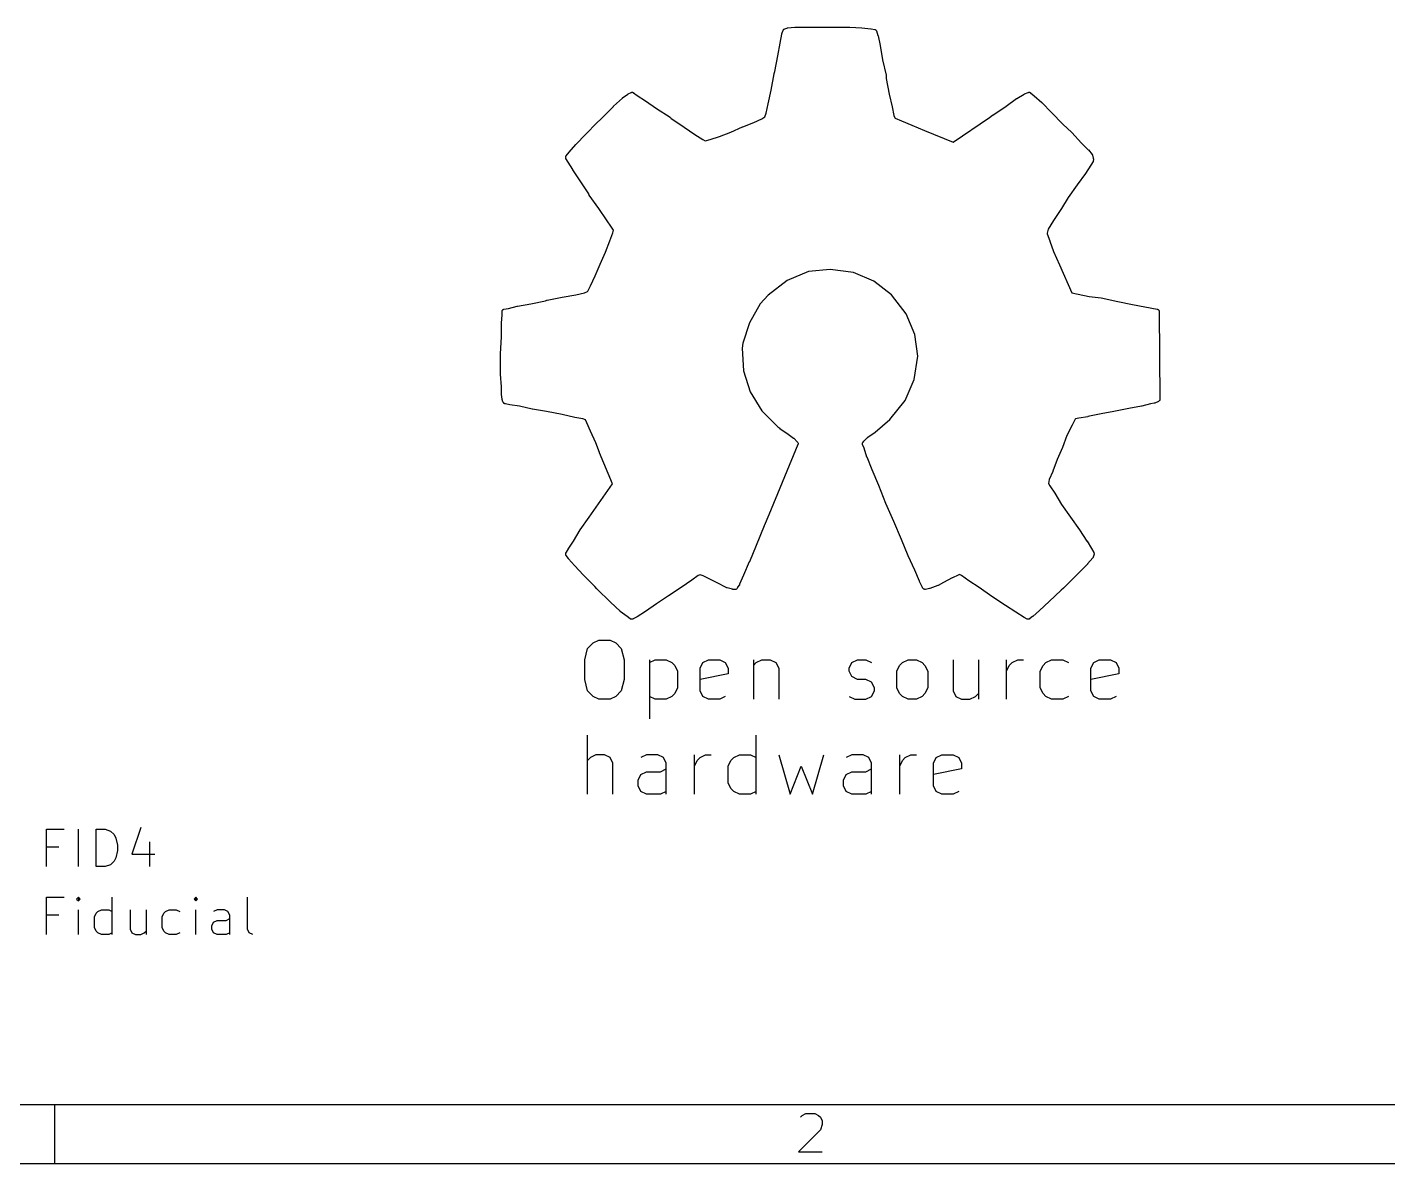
# Model space of a CAD drawing. Header units: millimetres. Extents: x 10 to 287, y -200 to -10.
# Drawn here: x 59.07 to 105.31, y -200.01 to -161.39 of the extents above; entities that cross this region are included whole.
import ezdxf

# ---------------------------------------------------------------- set-up
doc = ezdxf.new("R2010")
doc.units = ezdxf.units.MM
for name, color, linetype in [('GREENSIXTYFIVE', 129, 'CONTINUOUS'), ('LIGHTBLUE', 172, 'CONTINUOUS'), ('RED', 14, 'CONTINUOUS')]:
    doc.layers.add(name, color=color, linetype=linetype)

msp = doc.modelspace()

# ---------------------------------------------------------------- linework, layer by layer
at = {"layer": 'GREENSIXTYFIVE', "linetype": 'CONTINUOUS'}
for p, q in [((62.9278, -188.5804), (62.6255, -189.4875)), ((59.7225, -189.9108), (59.7225, -188.6408)), ((59.7225, -188.6408), (60.3273, -188.6408)), ((60.8111, -189.9108), (60.8111, -188.6408)), ((61.4159, -189.9108), (61.4159, -188.6408)), ((61.4159, -188.6408), (61.7183, -188.6408)), ((61.7183, -188.6408), (61.8997, -188.7013)), ((61.8997, -188.7013), (62.0207, -188.8223)), ((62.0207, -188.8223), (62.0812, -188.9432)), ((62.0812, -188.9432), (62.1416, -189.1851)), ((63.2302, -189.0642), (63.2302, -189.9108)), ((60.1459, -189.2456), (59.7225, -189.2456)), ((62.1416, -189.3665), (62.0812, -189.6084)), ((62.1416, -189.1851), (62.1416, -189.3665)), ((62.6255, -189.4875), (63.4116, -189.4875)), ((61.7183, -189.9108), (61.4159, -189.9108)), ((61.8997, -189.8504), (61.7183, -189.9108)), ((62.0207, -189.7294), (61.8997, -189.8504)), ((62.0812, -189.6084), (62.0207, -189.7294)), ((59.7225, -192.2222), (59.7225, -190.9522)), ((59.7225, -190.9522), (60.3273, -190.9522)), ((60.8111, -190.9522), (60.7507, -191.0127)), ((60.7507, -191.0127), (60.8111, -191.0732)), ((60.8716, -191.0127), (60.8111, -190.9522)), ((60.8111, -190.9522), (60.8111, -191.0732)), ((60.8111, -191.0732), (60.8716, -191.0127)), ((60.8111, -192.2222), (60.8111, -191.3756)), ((61.4764, -191.436), (61.5974, -191.3756)), ((61.5974, -191.3756), (61.8393, -191.3756)), ((61.8393, -191.3756), (61.9602, -191.436)), ((61.9602, -192.2222), (61.9602, -190.9522)), ((62.5649, -191.3756), (62.5649, -192.0408)), ((63.1092, -191.3756), (63.1092, -192.2222)), ((63.7744, -191.436), (63.8954, -191.3756)), ((63.8954, -191.3756), (64.1373, -191.3756)), ((64.1373, -191.3756), (64.2582, -191.436)), ((64.8025, -190.9522), (64.7421, -191.0127)), ((64.7421, -191.0127), (64.8025, -191.0732)), ((64.863, -191.0127), (64.8025, -190.9522)), ((64.8025, -190.9522), (64.8025, -191.0732)), ((64.8025, -191.0732), (64.863, -191.0127)), ((64.8025, -192.2222), (64.8025, -191.3756)), ((65.5283, -191.3756), (65.4073, -191.436)), ((65.7702, -191.3756), (65.5283, -191.3756)), ((65.8911, -191.436), (65.7702, -191.3756)), ((66.5563, -192.0408), (66.5563, -190.9522)), ((60.1459, -191.557), (59.7225, -191.557)), ((61.3555, -191.6175), (61.4159, -191.4965)), ((61.3555, -191.9803), (61.3555, -191.6175)), ((61.4159, -191.4965), (61.4764, -191.436)), ((63.6535, -191.6175), (63.7139, -191.4965)), ((63.6535, -191.9803), (63.6535, -191.6175)), ((63.7139, -191.4965), (63.7744, -191.436)), ((65.3469, -191.9198), (65.4073, -191.7989)), ((65.4073, -191.7989), (65.5283, -191.7384)), ((65.5283, -191.7384), (65.8307, -191.7384)), ((65.8307, -191.7384), (65.9516, -191.6779)), ((65.9516, -191.557), (65.8911, -191.436)), ((65.9516, -192.2222), (65.9516, -191.557)), ((61.4159, -192.1013), (61.3555, -191.9803)), ((61.4764, -192.1618), (61.4159, -192.1013)), ((61.5974, -192.2222), (61.4764, -192.1618)), ((61.8393, -192.2222), (61.5974, -192.2222)), ((61.9602, -192.1618), (61.8393, -192.2222)), ((62.5649, -192.0408), (62.6254, -192.1618)), ((62.6254, -192.1618), (62.7464, -192.2222)), ((62.7464, -192.2222), (62.9278, -192.2222)), ((62.9278, -192.2222), (63.0487, -192.1618)), ((63.0487, -192.1618), (63.1092, -192.1013)), ((63.7139, -192.1013), (63.6535, -191.9803)), ((63.7744, -192.1618), (63.7139, -192.1013)), ((63.8954, -192.2222), (63.7744, -192.1618)), ((64.1373, -192.2222), (63.8954, -192.2222)), ((64.2582, -192.1618), (64.1373, -192.2222)), ((65.3469, -192.0408), (65.3469, -191.9198)), ((65.4073, -192.1618), (65.3469, -192.0408)), ((65.5283, -192.2222), (65.4073, -192.1618)), ((65.8307, -192.2222), (65.5283, -192.2222)), ((65.9516, -192.1618), (65.8307, -192.2222)), ((66.6168, -192.1618), (66.5563, -192.0408)), ((66.7378, -192.2222), (66.6168, -192.1618))]:
    msp.add_line(p, q, dxfattribs=at)
at = {"layer": 'LIGHTBLUE', "linetype": 'CONTINUOUS'}
for p, q in [((78.0172, -182.8831), (78.1127, -182.5009)), ((78.1127, -182.5009), (78.3038, -182.3098)), ((78.3038, -182.3098), (78.4949, -182.2142)), ((78.4949, -182.2142), (78.8771, -182.2142)), ((78.8771, -182.2142), (79.0682, -182.3098)), ((79.0682, -182.3098), (79.2593, -182.5009)), ((79.2593, -182.5009), (79.3549, -182.8831)), ((78.0172, -183.5519), (78.0172, -182.8831)), ((79.3549, -182.8831), (79.3549, -183.5519)), ((80.2149, -182.8831), (80.2149, -184.8897)), ((80.2149, -182.9786), (80.406, -182.8831)), ((80.406, -182.8831), (80.7882, -182.8831)), ((80.7882, -182.8831), (80.9793, -182.9786)), ((80.9793, -182.9786), (81.0749, -183.0742)), ((81.0749, -183.0742), (81.1704, -183.2653)), ((81.9349, -183.1697), (82.0304, -182.9786)), ((82.0304, -182.9786), (82.2215, -182.8831)), ((82.2215, -182.8831), (82.6037, -182.8831)), ((82.6037, -182.8831), (82.7948, -182.9786)), ((82.7948, -182.9786), (82.8904, -183.1697)), ((83.7503, -182.8831), (83.7503, -184.2208)), ((83.7503, -183.0742), (83.8459, -182.9786)), ((83.8459, -182.9786), (84.037, -182.8831)), ((84.037, -182.8831), (84.3236, -182.8831)), ((84.3236, -182.8831), (84.5147, -182.9786)), ((84.5147, -182.9786), (84.6103, -183.1697)), ((86.9991, -183.1697), (87.0946, -182.9786)), ((87.0946, -182.9786), (87.2857, -182.8831)), ((87.2857, -182.8831), (87.5724, -182.8831)), ((87.5724, -182.8831), (87.7635, -182.9786)), ((88.6235, -183.2653), (88.719, -183.0742)), ((88.719, -183.0742), (88.8146, -182.9786)), ((88.8146, -182.9786), (89.0057, -182.8831)), ((89.0057, -182.8831), (89.2923, -182.8831)), ((89.2923, -182.8831), (89.4834, -182.9786)), ((89.4834, -182.9786), (89.579, -183.0742)), ((89.579, -183.0742), (89.6745, -183.2653)), ((90.5345, -182.8831), (90.5345, -183.9341)), ((91.3945, -182.8831), (91.3945, -184.2208)), ((92.35, -184.2208), (92.35, -182.8831)), ((92.35, -183.2653), (92.4456, -183.0742)), ((92.4456, -183.0742), (92.5411, -182.9786)), ((92.5411, -182.9786), (92.7322, -182.8831)), ((92.7322, -182.8831), (92.9233, -182.8831)), ((93.4967, -183.2653), (93.5922, -183.0742)), ((93.5922, -183.0742), (93.6878, -182.9786)), ((93.6878, -182.9786), (93.8789, -182.8831)), ((93.8789, -182.8831), (94.2611, -182.8831)), ((94.2611, -182.8831), (94.4522, -182.9786)), ((95.2166, -183.1697), (95.3121, -182.9786)), ((95.3121, -182.9786), (95.5032, -182.8831)), ((95.5032, -182.8831), (95.8854, -182.8831)), ((95.8854, -182.8831), (96.0765, -182.9786)), ((96.0765, -182.9786), (96.1721, -183.1697)), ((78.1127, -183.9341), (78.0172, -183.5519)), ((79.3549, -183.5519), (79.2593, -183.9341)), ((81.1704, -183.2653), (81.1704, -183.8386)), ((81.9349, -183.9341), (81.9349, -183.1697)), ((82.8904, -183.3608), (81.9349, -183.5519)), ((82.8904, -183.1697), (82.8904, -183.3608)), ((84.6103, -183.1697), (84.6103, -184.2208)), ((86.9991, -183.2653), (86.9991, -183.1697)), ((87.0946, -183.4564), (86.9991, -183.2653)), ((87.2857, -183.5519), (87.0946, -183.4564)), ((87.5724, -183.5519), (87.2857, -183.5519)), ((87.7635, -183.6475), (87.5724, -183.5519)), ((88.6235, -183.8386), (88.6235, -183.2653)), ((89.6745, -183.2653), (89.6745, -183.8386)), ((93.4967, -183.8386), (93.4967, -183.2653)), ((95.2166, -183.9341), (95.2166, -183.1697)), ((96.1721, -183.3608), (95.2166, -183.5519)), ((96.1721, -183.1697), (96.1721, -183.3608)), ((78.3038, -184.1253), (78.1127, -183.9341)), ((79.2593, -183.9341), (79.0682, -184.1253)), ((81.1704, -183.8386), (81.0749, -184.0297)), ((82.0304, -184.1253), (81.9349, -183.9341)), ((87.859, -183.8386), (87.7635, -183.6475)), ((87.7635, -184.1253), (87.859, -183.9341)), ((87.859, -183.9341), (87.859, -183.8386)), ((88.719, -184.0297), (88.6235, -183.8386)), ((89.6745, -183.8386), (89.579, -184.0297)), ((90.5345, -183.9341), (90.6301, -184.1253)), ((93.5922, -184.0297), (93.4967, -183.8386)), ((95.3121, -184.1253), (95.2166, -183.9341)), ((78.4949, -184.2208), (78.3038, -184.1253)), ((78.8771, -184.2208), (78.4949, -184.2208)), ((79.0682, -184.1253), (78.8771, -184.2208)), ((80.406, -184.2208), (80.2149, -184.1253)), ((80.7882, -184.2208), (80.406, -184.2208)), ((80.9793, -184.1253), (80.7882, -184.2208)), ((81.0749, -184.0297), (80.9793, -184.1253)), ((82.2215, -184.2208), (82.0304, -184.1253)), ((82.6037, -184.2208), (82.2215, -184.2208)), ((82.7948, -184.1253), (82.6037, -184.2208)), ((86.9991, -184.1253), (87.1902, -184.2208)), ((87.1902, -184.2208), (87.5724, -184.2208)), ((87.5724, -184.2208), (87.7635, -184.1253)), ((88.8146, -184.1253), (88.719, -184.0297)), ((89.0057, -184.2208), (88.8146, -184.1253)), ((89.2923, -184.2208), (89.0057, -184.2208)), ((89.4834, -184.1253), (89.2923, -184.2208)), ((89.579, -184.0297), (89.4834, -184.1253)), ((90.6301, -184.1253), (90.8212, -184.2208)), ((90.8212, -184.2208), (91.1078, -184.2208)), ((91.1078, -184.2208), (91.2989, -184.1253)), ((91.2989, -184.1253), (91.3945, -184.0297)), ((93.6878, -184.1253), (93.5922, -184.0297)), ((93.8789, -184.2208), (93.6878, -184.1253)), ((94.2611, -184.2208), (93.8789, -184.2208)), ((94.4522, -184.1253), (94.2611, -184.2208)), ((95.5032, -184.2208), (95.3121, -184.1253)), ((95.8854, -184.2208), (95.5032, -184.2208)), ((96.0765, -184.1253), (95.8854, -184.2208)), ((78.1127, -187.4513), (78.1127, -185.4447)), ((83.8459, -187.4513), (83.8459, -185.4447)), ((78.2083, -186.2091), (78.1127, -186.3047)), ((78.3994, -186.1136), (78.2083, -186.2091)), ((78.686, -186.1136), (78.3994, -186.1136)), ((78.8771, -186.2091), (78.686, -186.1136)), ((78.9727, -186.4002), (78.8771, -186.2091)), ((80.1193, -186.1136), (79.9282, -186.2091)), ((80.5015, -186.1136), (80.1193, -186.1136)), ((80.6926, -186.2091), (80.5015, -186.1136)), ((80.7882, -186.4002), (80.6926, -186.2091)), ((81.7437, -187.4513), (81.7437, -186.1136)), ((81.7437, -186.4958), (81.8393, -186.3047)), ((81.8393, -186.3047), (81.9348, -186.2091)), ((81.9348, -186.2091), (82.1259, -186.1136)), ((82.1259, -186.1136), (82.317, -186.1136)), ((82.8904, -186.4958), (82.9859, -186.3047)), ((82.9859, -186.3047), (83.0815, -186.2091)), ((83.0815, -186.2091), (83.2726, -186.1136)), ((83.2726, -186.1136), (83.6548, -186.1136)), ((83.6548, -186.1136), (83.8459, -186.2091)), ((84.6103, -186.1136), (84.9925, -187.4513)), ((85.7569, -187.4513), (86.1391, -186.1136)), ((87.0947, -186.1136), (86.9036, -186.2091)), ((87.4769, -186.1136), (87.0947, -186.1136)), ((87.668, -186.2091), (87.4769, -186.1136)), ((87.7636, -186.4002), (87.668, -186.2091)), ((88.7191, -187.4513), (88.7191, -186.1136)), ((88.7191, -186.4958), (88.8147, -186.3047)), ((88.8147, -186.3047), (88.9102, -186.2091)), ((88.9102, -186.2091), (89.1013, -186.1136)), ((89.1013, -186.1136), (89.2924, -186.1136)), ((89.8658, -186.4002), (89.9613, -186.2091)), ((89.9613, -186.2091), (90.1524, -186.1136)), ((90.1524, -186.1136), (90.5346, -186.1136)), ((90.5346, -186.1136), (90.7257, -186.2091)), ((90.7257, -186.2091), (90.8213, -186.4002)), ((78.9727, -187.4513), (78.9727, -186.4002)), ((79.8327, -186.9735), (79.9282, -186.7824)), ((79.9282, -186.7824), (80.1193, -186.6869)), ((80.1193, -186.6869), (80.5971, -186.6869)), ((80.5971, -186.6869), (80.7882, -186.5913)), ((80.7882, -187.4513), (80.7882, -186.4002)), ((82.8904, -187.0691), (82.8904, -186.4958)), ((84.9925, -187.4513), (85.3747, -186.4958)), ((85.3747, -186.4958), (85.7569, -187.4513)), ((86.8081, -186.9735), (86.9036, -186.7824)), ((86.9036, -186.7824), (87.0947, -186.6869)), ((87.0947, -186.6869), (87.5725, -186.6869)), ((87.5725, -186.6869), (87.7636, -186.5913)), ((87.7636, -187.4513), (87.7636, -186.4002)), ((89.8658, -187.1646), (89.8658, -186.4002)), ((90.8213, -186.5913), (89.8658, -186.7824)), ((90.8213, -186.4002), (90.8213, -186.5913)), ((79.8327, -187.1646), (79.8327, -186.9735)), ((79.9282, -187.3558), (79.8327, -187.1646)), ((82.9859, -187.2602), (82.8904, -187.0691)), ((86.8081, -187.1646), (86.8081, -186.9735)), ((86.9036, -187.3558), (86.8081, -187.1646)), ((89.9613, -187.3558), (89.8658, -187.1646)), ((80.1193, -187.4513), (79.9282, -187.3558)), ((80.5971, -187.4513), (80.1193, -187.4513)), ((80.7882, -187.3558), (80.5971, -187.4513)), ((83.0815, -187.3558), (82.9859, -187.2602)), ((83.2726, -187.4513), (83.0815, -187.3558)), ((83.6548, -187.4513), (83.2726, -187.4513)), ((83.8459, -187.3558), (83.6548, -187.4513)), ((87.0947, -187.4513), (86.9036, -187.3558)), ((87.5725, -187.4513), (87.0947, -187.4513)), ((87.7636, -187.3558), (87.5725, -187.4513)), ((90.1524, -187.4513), (89.9613, -187.3558)), ((90.5346, -187.4513), (90.1524, -187.4513)), ((90.7257, -187.3558), (90.5346, -187.4513))]:
    msp.add_line(p, q, dxfattribs=at)
at = {"layer": 'RED', "linetype": 'CONTINUOUS'}
for p, q in [((84.6592, -161.9379), (84.71, -161.6331)), ((84.71, -161.6331), (84.7103, -161.632)), ((84.7103, -161.6317), (84.7122, -161.6251)), ((84.7103, -161.632), (84.7103, -161.6317)), ((84.7122, -161.6251), (84.714, -161.6186)), ((84.714, -161.6186), (84.7142, -161.6182)), ((84.7142, -161.6182), (84.7145, -161.6173)), ((84.7145, -161.6173), (84.7653, -161.4903)), ((84.7653, -161.4903), (84.7722, -161.477)), ((84.7722, -161.477), (84.7742, -161.4748)), ((84.7742, -161.4748), (84.7758, -161.4718)), ((84.7758, -161.4718), (84.7853, -161.4635)), ((84.7853, -161.4635), (84.7929, -161.4558)), ((84.7929, -161.4558), (84.7956, -161.4546)), ((84.7956, -161.4546), (84.7982, -161.4524)), ((84.7982, -161.4524), (84.8119, -161.4463)), ((84.8119, -161.4463), (84.8881, -161.4209)), ((84.8881, -161.4209), (84.8895, -161.4205)), ((84.8895, -161.4205), (84.8899, -161.4204)), ((84.8899, -161.4204), (84.8941, -161.4195)), ((84.8941, -161.4195), (84.9027, -161.4176)), ((84.9027, -161.4176), (84.9033, -161.4176)), ((84.9033, -161.4176), (84.9046, -161.4174)), ((84.9046, -161.4174), (85.1587, -161.392)), ((85.1587, -161.392), (85.1622, -161.392)), ((85.1622, -161.392), (85.1662, -161.3916)), ((85.1662, -161.3916), (85.5472, -161.3916)), ((85.5472, -161.3916), (86.0298, -161.3916)), ((86.0298, -161.3916), (86.5124, -161.3916)), ((86.5124, -161.3916), (87.0204, -161.3916)), ((87.0204, -161.3916), (87.0224, -161.3918)), ((87.0224, -161.3918), (87.0252, -161.3917)), ((87.0252, -161.3917), (87.4316, -161.4171)), ((87.4316, -161.4171), (87.4327, -161.4173)), ((87.4327, -161.4173), (87.4331, -161.4173)), ((87.4331, -161.4173), (87.738, -161.4427)), ((87.738, -161.4427), (87.7421, -161.4434)), ((87.7421, -161.4434), (87.7465, -161.4439)), ((87.7465, -161.4439), (87.8735, -161.4693)), ((87.8735, -161.4693), (87.877, -161.4703)), ((87.877, -161.4703), (87.8787, -161.4705)), ((87.8787, -161.4705), (87.8808, -161.4715)), ((87.8808, -161.4715), (87.8878, -161.4737)), ((87.8878, -161.4737), (87.8937, -161.4776)), ((87.8937, -161.4776), (87.9009, -161.4806)), ((87.9009, -161.4806), (87.9028, -161.4825)), ((87.9028, -161.4825), (87.9054, -161.4838)), ((87.9054, -161.4838), (87.9086, -161.4875)), ((87.9086, -161.4875), (87.9125, -161.4901)), ((87.9125, -161.4901), (87.9166, -161.4963)), ((87.9166, -161.4963), (87.922, -161.5017)), ((87.922, -161.5017), (87.9229, -161.5041)), ((87.9229, -161.5041), (87.9248, -161.5062)), ((87.9248, -161.5062), (87.9281, -161.5137)), ((87.9281, -161.5137), (87.929, -161.515)), ((87.929, -161.515), (87.9292, -161.5161)), ((87.9292, -161.5161), (87.9309, -161.5199)), ((87.9309, -161.5199), (87.9817, -161.6723)), ((87.9817, -161.6723), (87.9826, -161.6764)), ((87.9826, -161.6764), (87.9836, -161.6793)), ((87.9836, -161.6793), (88.0599, -162.0095)), ((84.5835, -162.3671), (84.6591, -161.9384)), ((84.6591, -161.9384), (84.6592, -161.9379)), ((88.0599, -162.0095), (88.0602, -162.012)), ((88.0602, -162.012), (88.0609, -162.0147)), ((88.0609, -162.0147), (88.1367, -162.4953)), ((84.4825, -162.8966), (84.5833, -162.3679)), ((84.5833, -162.3679), (84.5835, -162.3671)), ((88.1367, -162.4953), (88.2629, -163.0249)), ((84.3548, -163.5353), (84.4562, -162.9781)), ((84.4562, -162.9781), (84.4577, -162.9727)), ((84.4577, -162.9727), (84.4589, -162.9677)), ((84.4589, -162.9677), (84.4825, -162.8966)), ((88.2629, -163.0249), (88.2631, -163.0268)), ((88.2631, -163.0268), (88.2635, -163.0277)), ((88.2635, -163.0277), (88.2641, -163.0343)), ((88.2641, -163.0343), (88.2649, -163.0398)), ((88.2649, -163.0398), (88.2647, -163.0405)), ((88.2647, -163.0405), (88.265, -163.0426)), ((88.265, -163.0426), (88.265, -163.1367)), ((88.265, -163.1367), (88.3649, -163.6616)), ((79.3053, -163.7934), (79.4831, -163.6664)), ((79.4831, -163.6664), (79.4878, -163.6637)), ((79.4878, -163.6637), (79.4933, -163.6602)), ((79.4933, -163.6602), (79.5949, -163.6094)), ((79.5949, -163.6094), (79.6045, -163.6057)), ((79.6045, -163.6057), (79.6059, -163.605)), ((79.6059, -163.605), (79.6067, -163.6049)), ((79.6067, -163.6049), (79.6089, -163.6041)), ((79.6089, -163.6041), (79.6116, -163.6039)), ((79.6116, -163.6039), (79.6141, -163.6029)), ((79.6141, -163.6029), (79.629, -163.6014)), ((79.629, -163.6014), (79.6338, -163.6018)), ((79.6338, -163.6018), (79.6356, -163.6017)), ((79.6356, -163.6017), (79.6369, -163.6021)), ((79.6369, -163.6021), (79.6385, -163.602)), ((79.6385, -163.602), (79.64, -163.6025)), ((79.64, -163.6025), (79.6439, -163.6029)), ((79.6439, -163.6029), (79.6541, -163.6071)), ((79.6541, -163.6071), (79.664, -163.61)), ((79.664, -163.61), (79.6655, -163.6109)), ((79.6655, -163.6109), (79.6668, -163.6114)), ((79.6668, -163.6114), (79.6685, -163.6129)), ((79.6685, -163.6129), (79.6691, -163.6133)), ((79.6691, -163.6133), (79.6713, -163.6142)), ((79.6713, -163.6142), (79.6726, -163.6155)), ((79.6726, -163.6155), (79.6766, -163.6181)), ((79.6766, -163.6181), (79.8003, -163.717)), ((84.2538, -163.9906), (84.3548, -163.5353)), ((88.3649, -163.6616), (88.4662, -164.092)), ((92.6962, -163.8155), (92.9502, -163.6631)), ((92.9502, -163.6631), (92.9565, -163.6601)), ((92.9565, -163.6601), (92.9611, -163.6577)), ((92.9611, -163.6577), (93.0881, -163.6068)), ((93.0881, -163.6068), (93.0921, -163.6056)), ((93.0921, -163.6056), (93.0933, -163.605)), ((93.0933, -163.605), (93.0951, -163.6047)), ((93.0951, -163.6047), (93.1008, -163.6031)), ((93.1008, -163.6031), (93.1015, -163.6029)), ((93.1015, -163.6029), (93.1019, -163.6028)), ((93.1019, -163.6028), (93.1025, -163.6027)), ((93.1025, -163.6027), (93.1033, -163.6027)), ((93.1033, -163.6027), (93.1164, -163.6014)), ((93.1164, -163.6014), (93.1212, -163.6018)), ((93.1212, -163.6018), (93.123, -163.6017)), ((93.123, -163.6017), (93.1249, -163.6022)), ((93.1249, -163.6022), (93.1313, -163.6029)), ((93.1313, -163.6029), (93.1315, -163.6029)), ((93.1315, -163.6029), (93.1321, -163.603)), ((93.1321, -163.603), (93.142, -163.6072)), ((93.142, -163.6072), (93.1514, -163.61)), ((93.1514, -163.61), (93.1565, -163.6133)), ((93.1565, -163.6133), (93.1587, -163.6142)), ((93.1587, -163.6142), (93.159, -163.6145)), ((93.159, -163.6145), (93.1596, -163.6148)), ((93.1596, -163.6148), (93.1608, -163.616)), ((93.1608, -163.616), (93.164, -163.6181)), ((93.164, -163.6181), (93.291, -163.7197)), ((78.5591, -164.5127), (78.9909, -164.0809)), ((78.9909, -164.0809), (78.9921, -164.0798)), ((78.9921, -164.0798), (78.9933, -164.0786)), ((78.9933, -164.0786), (79.2981, -163.7992)), ((79.2981, -163.7992), (79.302, -163.7962)), ((79.302, -163.7962), (79.3053, -163.7934)), ((79.8003, -163.717), (80.0763, -163.8927)), ((80.0763, -163.8927), (80.0769, -163.8931)), ((80.0769, -163.8931), (80.0777, -163.8936)), ((80.0777, -163.8936), (80.4587, -164.1476)), ((84.1785, -164.3166), (84.2538, -163.9906)), ((88.4662, -164.092), (88.4665, -164.0943)), ((88.4665, -164.0943), (88.4672, -164.0969)), ((88.4672, -164.0969), (88.5161, -164.3903)), ((91.8803, -164.3762), (92.3375, -164.0714)), ((92.3375, -164.0714), (92.6911, -163.8188)), ((92.6911, -163.8188), (92.6938, -163.8172)), ((92.6938, -163.8172), (92.6962, -163.8155)), ((93.291, -163.7197), (93.2926, -163.7212)), ((93.2926, -163.7212), (93.2944, -163.7226)), ((93.2944, -163.7226), (93.5484, -163.9511)), ((93.5484, -163.9511), (93.5498, -163.9527)), ((93.5498, -163.9527), (93.5513, -163.9539)), ((93.5513, -163.9539), (93.8815, -164.2841)), ((78.4321, -164.6397), (78.5591, -164.5127)), ((80.4587, -164.1476), (80.9159, -164.4524)), ((80.9159, -164.4524), (80.9275, -164.4619)), ((80.9275, -164.4619), (80.9476, -164.482)), ((80.9476, -164.482), (81.3985, -164.7826)), ((83.7634, -164.624), (84.0389, -164.4988)), ((84.0389, -164.4988), (84.1375, -164.4396)), ((84.1375, -164.4396), (84.1785, -164.3166)), ((88.5161, -164.3903), (88.5563, -164.4707)), ((88.5563, -164.4707), (88.563, -164.4774)), ((88.563, -164.4774), (88.7786, -164.5732)), ((88.7786, -164.5732), (88.7788, -164.5733)), ((88.7788, -164.5733), (89.1316, -164.7245)), ((90.5416, -165.2936), (91.7766, -164.4537)), ((91.7766, -164.4537), (91.8769, -164.3786)), ((91.8769, -164.3786), (91.8787, -164.3775)), ((91.8787, -164.3775), (91.8803, -164.3762)), ((93.8815, -164.2841), (93.8824, -164.2851)), ((93.8824, -164.2851), (93.8832, -164.2859)), ((93.8832, -164.2859), (94.2619, -164.6898)), ((77.719, -165.3783), (78.0492, -165.0227)), ((78.0492, -165.0227), (78.0501, -165.0218)), ((78.0501, -165.0218), (78.0511, -165.0207)), ((78.0511, -165.0207), (78.4321, -164.6397)), ((81.3985, -164.7826), (81.3995, -164.7834)), ((81.3995, -164.7834), (81.4005, -164.784)), ((81.4005, -164.784), (81.7543, -165.0367)), ((81.7543, -165.0367), (82.0284, -165.2111)), ((82.6009, -165.1042), (82.9772, -164.9537)), ((82.9772, -164.9537), (83.3831, -164.7762)), ((83.3831, -164.7762), (83.3843, -164.7757)), ((83.3843, -164.7757), (83.3853, -164.7753)), ((83.3853, -164.7753), (83.7634, -164.624)), ((89.1316, -164.7245), (89.1322, -164.7247)), ((89.1322, -164.7247), (89.564, -164.9025)), ((89.564, -164.9025), (89.5645, -164.9028)), ((89.5645, -164.9028), (90.5416, -165.2936)), ((94.2619, -164.6898), (94.5649, -164.9676)), ((94.5649, -164.9676), (94.567, -164.97)), ((94.567, -164.97), (94.5692, -164.9719)), ((94.5692, -164.9719), (94.8975, -165.3255)), ((77.4896, -165.6332), (77.7181, -165.3792)), ((77.7181, -165.3792), (77.7187, -165.3785)), ((77.7187, -165.3785), (77.719, -165.3783)), ((82.0284, -165.2111), (82.1096, -165.2517)), ((82.1096, -165.2517), (82.2751, -165.2045)), ((82.2751, -165.2045), (82.2753, -165.2044)), ((82.2753, -165.2044), (82.6009, -165.1042)), ((94.8975, -165.3255), (95.1261, -165.5541)), ((77.3685, -165.8075), (77.3688, -165.806)), ((77.3699, -165.8168), (77.3685, -165.8075)), ((77.3687, -165.8046), (77.3699, -165.8004)), ((77.3688, -165.806), (77.3687, -165.8046)), ((77.3699, -165.7963), (77.3734, -165.7877)), ((77.3699, -165.8004), (77.3699, -165.7963)), ((77.3699, -165.8261), (77.3699, -165.8168)), ((77.3715, -165.83), (77.3699, -165.8261)), ((77.372, -165.8343), (77.3715, -165.83)), ((77.3727, -165.8355), (77.372, -165.8343)), ((77.3729, -165.8369), (77.3727, -165.8355)), ((77.3793, -165.8504), (77.3729, -165.8369)), ((77.3734, -165.7877), (77.3757, -165.7786)), ((77.3757, -165.7786), (77.3766, -165.7772)), ((77.3766, -165.7772), (77.377, -165.7762)), ((77.377, -165.7762), (77.3803, -165.771)), ((77.4555, -165.9774), (77.3793, -165.8504)), ((77.3803, -165.771), (77.3812, -165.7689)), ((77.3812, -165.7689), (77.3825, -165.7675)), ((77.3825, -165.7675), (77.3851, -165.7636)), ((77.3851, -165.7636), (77.4867, -165.6366)), ((77.6079, -166.2314), (77.4555, -165.9774)), ((77.4867, -165.6366), (77.4882, -165.6349)), ((77.4882, -165.6349), (77.4896, -165.6332)), ((95.1261, -165.5541), (95.1285, -165.557)), ((95.1285, -165.557), (95.1307, -165.5592)), ((95.1307, -165.5592), (95.2578, -165.7116)), ((95.2899, -165.952), (95.2137, -166.079)), ((95.2578, -165.7116), (95.2661, -165.724)), ((95.2661, -165.724), (95.2667, -165.7259)), ((95.2667, -165.7259), (95.2681, -165.7278)), ((95.2681, -165.7278), (95.2731, -165.7419)), ((95.2731, -165.7419), (95.2985, -165.8435)), ((95.2963, -165.9385), (95.2899, -165.952)), ((95.2971, -165.9329), (95.2963, -165.9385)), ((95.2993, -165.9277), (95.2971, -165.9329)), ((95.2985, -165.8435), (95.2988, -165.846)), ((95.2988, -165.846), (95.2993, -165.8471)), ((95.2993, -165.8471), (95.2998, -165.8526)), ((95.3008, -165.9128), (95.2993, -165.9277)), ((95.2998, -165.8526), (95.3007, -165.8583)), ((95.3007, -165.8583), (95.3005, -165.8594)), ((95.3005, -165.8594), (95.3008, -165.862)), ((95.3008, -165.862), (95.3008, -165.9128)), ((77.6088, -166.2326), (77.6079, -166.2314)), ((77.6098, -166.2345), (77.6088, -166.2326)), ((77.8638, -166.6155), (77.6098, -166.2345)), ((95.0321, -166.3642), (94.7533, -166.7442)), ((95.0333, -166.362), (95.0321, -166.3642)), ((95.0349, -166.3601), (95.0333, -166.362)), ((95.2127, -166.0807), (95.0349, -166.3601)), ((95.2132, -166.0796), (95.2127, -166.0807)), ((95.2137, -166.079), (95.2132, -166.0796)), ((78.1558, -167.0535), (77.8638, -166.6155)), ((94.7534, -166.7442), (94.4499, -167.1741)), ((94.7533, -166.7442), (94.7534, -166.7442)), ((78.1558, -167.0558), (78.1558, -167.0535)), ((78.1559, -167.0575), (78.1558, -167.0558)), ((78.1558, -167.0586), (78.1559, -167.0575)), ((78.1562, -167.0606), (78.1558, -167.0586)), ((78.1573, -167.0707), (78.1562, -167.0606)), ((78.1605, -167.0786), (78.1573, -167.0707)), ((78.1627, -167.0875), (78.1605, -167.0786)), ((78.1679, -167.0965), (78.1627, -167.0875)), ((78.1686, -167.0981), (78.1679, -167.0965)), ((78.1692, -167.0987), (78.1686, -167.0981)), ((78.1702, -167.1004), (78.1692, -167.0987)), ((78.4994, -167.5562), (78.1702, -167.1004)), ((94.4499, -167.1741), (94.2231, -167.5522)), ((78.7528, -167.9363), (78.4994, -167.5562)), ((94.2206, -167.5562), (93.9425, -167.9606)), ((94.2218, -167.5538), (94.2206, -167.5562)), ((94.2231, -167.5522), (94.2218, -167.5538)), ((78.7534, -167.9371), (78.7528, -167.9363)), ((78.7538, -167.9377), (78.7534, -167.9371)), ((78.9307, -168.1906), (78.7538, -167.9377)), ((78.9897, -168.2889), (78.9307, -168.1906)), ((78.9712, -168.3813), (78.9897, -168.2889)), ((93.7704, -168.2556), (93.726, -168.389)), ((93.9425, -167.9606), (93.7704, -168.2556)), ((78.721, -169.0319), (78.8724, -168.6531)), ((78.8724, -168.6531), (78.8725, -168.6528)), ((78.8725, -168.6528), (78.9712, -168.3813)), ((93.726, -168.389), (93.726, -168.4128)), ((93.726, -168.4128), (93.8222, -168.6531)), ((93.8222, -168.6531), (93.8226, -168.6546)), ((93.8226, -168.6546), (93.8232, -168.6558)), ((93.8232, -168.6558), (93.9495, -169.0096)), ((78.5432, -169.4383), (78.721, -169.0319)), ((93.9495, -169.0096), (94.1512, -169.4632)), ((78.3662, -169.8428), (78.5432, -169.4383)), ((86.3589, -169.6216), (85.6168, -169.6958)), ((87.1528, -169.7208), (86.3589, -169.6216)), ((94.1512, -169.4632), (94.1515, -169.4638)), ((94.1515, -169.4638), (94.5673, -170.4179)), ((78.2136, -170.1734), (78.366, -169.8432)), ((78.366, -169.8432), (78.3662, -169.8428)), ((84.9, -169.9924), (84.2527, -170.4903)), ((85.6168, -169.6958), (84.9, -169.9924)), ((87.8449, -170.0176), (87.1528, -169.7208)), ((88.4387, -170.4877), (87.8449, -170.0176)), ((76.7439, -170.6641), (77.2519, -170.5625)), ((77.2519, -170.5625), (77.2528, -170.5624)), ((77.2528, -170.5624), (77.2543, -170.562)), ((77.2543, -170.562), (77.7091, -170.4862)), ((77.7091, -170.4862), (78.0054, -170.4121)), ((78.0054, -170.4121), (78.1129, -170.369)), ((78.1129, -170.369), (78.1185, -170.3634)), ((78.1185, -170.3634), (78.2136, -170.1734)), ((84.2527, -170.4903), (83.9833, -170.7842)), ((88.9354, -171.1334), (88.4387, -170.4877)), ((94.5673, -170.4179), (95.1605, -170.5365)), ((95.1605, -170.5365), (95.5643, -170.587)), ((95.5643, -170.587), (95.5681, -170.5878)), ((95.5681, -170.5878), (95.5717, -170.5883)), ((95.5717, -170.5883), (96.1304, -170.7152)), ((75.2094, -171.0436), (75.2095, -171.0417)), ((75.2094, -171.1666), (75.2094, -171.0436)), ((75.2095, -171.0412), (75.2097, -171.04)), ((75.2095, -171.0417), (75.2095, -171.0412)), ((75.2097, -171.04), (75.2109, -171.0287)), ((75.2109, -171.0287), (75.2142, -171.0206)), ((75.2142, -171.0206), (75.2161, -171.0123)), ((75.2161, -171.0123), (75.2197, -171.0071)), ((75.2197, -171.0071), (75.2222, -171.0013)), ((75.2222, -171.0013), (75.2284, -170.995)), ((75.2284, -170.995), (75.2335, -170.988)), ((75.2335, -170.988), (75.2387, -170.9847)), ((75.2387, -170.9847), (75.2433, -170.9802)), ((75.2433, -170.9802), (75.2514, -170.9768)), ((75.2514, -170.9768), (75.2586, -170.9724)), ((75.2586, -170.9724), (75.2695, -170.9693)), ((75.2695, -170.9693), (75.2707, -170.9689)), ((75.2707, -170.9689), (75.2716, -170.9688)), ((75.2716, -170.9688), (75.2731, -170.9684)), ((75.2731, -170.9684), (75.4231, -170.9434)), ((75.4231, -170.9434), (75.7243, -170.8681)), ((75.7243, -170.8681), (75.727, -170.8676)), ((75.727, -170.8676), (75.7303, -170.8668)), ((75.7303, -170.8668), (76.1875, -170.7906)), ((76.1875, -170.7906), (76.1876, -170.7905)), ((76.1876, -170.7905), (76.6827, -170.6915)), ((76.6827, -170.6915), (76.7247, -170.6706)), ((76.7247, -170.6706), (76.7285, -170.6691)), ((76.7285, -170.6691), (76.7295, -170.6685)), ((76.7295, -170.6685), (76.7333, -170.6673)), ((76.7333, -170.6673), (76.7387, -170.6653)), ((76.7387, -170.6653), (76.7403, -170.6651)), ((76.7403, -170.6651), (76.7439, -170.6641)), ((83.9833, -170.7842), (83.6106, -171.4303)), ((96.1304, -170.7152), (96.635, -170.8161)), ((96.635, -170.8161), (96.6352, -170.8162)), ((96.6352, -170.8162), (97.4734, -170.9686)), ((97.4734, -170.9686), (97.4878, -170.9728)), ((97.4878, -170.9728), (97.4939, -170.9767)), ((97.4939, -170.9767), (97.5016, -170.9798)), ((97.5016, -170.9798), (97.5069, -170.9851)), ((97.5069, -170.9851), (97.5127, -170.9888)), ((97.5127, -170.9888), (97.5171, -170.9951)), ((97.5171, -170.9951), (97.5228, -171.0008)), ((97.5228, -171.0008), (97.5256, -171.0073)), ((97.5256, -171.0073), (97.5297, -171.0133)), ((97.5297, -171.0133), (97.5313, -171.0208)), ((97.5313, -171.0208), (97.5344, -171.0281)), ((97.5344, -171.0281), (97.536, -171.043)), ((97.536, -171.043), (97.5614, -174.0401)), ((75.184, -171.45), (75.1843, -171.4465)), ((75.184, -171.9061), (75.184, -171.45)), ((75.1843, -171.4431), (75.2094, -171.1666)), ((75.1843, -171.4465), (75.1843, -171.4431)), ((83.6106, -171.4303), (83.3865, -172.1274)), ((89.2322, -171.8261), (88.9354, -171.1334)), ((75.1587, -172.4881), (75.184, -171.9061)), ((89.331, -172.5665), (89.2322, -171.8261)), ((83.3865, -172.1274), (83.3631, -172.2912)), ((83.3631, -172.2912), (83.4127, -173.0613)), ((75.1586, -172.4914), (75.1587, -172.4896)), ((75.1586, -172.5676), (75.1586, -172.4914)), ((75.1586, -173.1772), (75.1586, -172.5676)), ((75.1587, -172.4896), (75.1587, -172.4881)), ((89.207, -173.3596), (89.331, -172.5665)), ((75.1588, -173.1793), (75.1586, -173.1772)), ((75.1587, -173.1817), (75.1588, -173.1793)), ((75.184, -173.6117), (75.1587, -173.1817)), ((83.4127, -173.0613), (83.6359, -173.7804)), ((88.91, -174.0775), (89.207, -173.3596)), ((75.184, -173.863), (75.184, -173.6117)), ((83.6359, -173.7804), (84.0326, -174.425)), ((75.1846, -173.869), (75.184, -173.863)), ((75.185, -173.8755), (75.1846, -173.869)), ((75.2104, -174.0279), (75.185, -173.8755)), ((75.2119, -174.0334), (75.2104, -174.0279)), ((75.2133, -174.0395), (75.2119, -174.0334)), ((75.2387, -174.1157), (75.2133, -174.0395)), ((75.2448, -174.1293), (75.2387, -174.1157)), ((75.2465, -174.1313), (75.2448, -174.1293)), ((75.2476, -174.1339), (75.2465, -174.1313)), ((75.2571, -174.1455), (75.2476, -174.1339)), ((75.2825, -174.1709), (75.2571, -174.1455)), ((75.2838, -174.172), (75.2825, -174.1709)), ((75.2843, -174.1726), (75.2838, -174.172)), ((75.2855, -174.1733), (75.2843, -174.1726)), ((75.2941, -174.1803), (75.2855, -174.1733)), ((75.3019, -174.1835), (75.2941, -174.1803)), ((75.3094, -174.1882), (75.3019, -174.1835)), ((75.3203, -174.1912), (75.3094, -174.1882)), ((75.3215, -174.1917), (75.3203, -174.1912)), ((75.3221, -174.1917), (75.3215, -174.1917)), ((75.3239, -174.1922), (75.3221, -174.1917)), ((75.4763, -174.2176), (75.3239, -174.1922)), ((75.4769, -174.2176), (75.4763, -174.2176)), ((75.4772, -174.2177), (75.4769, -174.2176)), ((75.8038, -174.2679), (75.4772, -174.2177)), ((76.2334, -174.369), (75.8038, -174.2679)), ((88.3878, -174.7241), (88.91, -174.0775)), ((96.9397, -174.2682), (96.5097, -174.344)), ((96.9422, -174.2674), (96.9397, -174.2682)), ((96.9449, -174.2671), (96.9422, -174.2674)), ((97.2481, -174.1913), (96.9449, -174.2671)), ((97.3731, -174.1663), (97.2481, -174.1913)), ((97.3788, -174.1645), (97.3731, -174.1663)), ((97.3865, -174.1623), (97.3788, -174.1645)), ((97.5135, -174.1115), (97.3865, -174.1623)), ((97.5268, -174.1046), (97.5135, -174.1115)), ((97.5273, -174.104), (97.5268, -174.1046)), ((97.528, -174.1038), (97.5273, -174.104)), ((97.5407, -174.091), (97.528, -174.1038)), ((97.548, -174.0839), (97.5407, -174.091)), ((97.5482, -174.0833), (97.548, -174.0839)), ((97.549, -174.0826), (97.5482, -174.0833)), ((97.5547, -174.0682), (97.549, -174.0826)), ((97.5598, -174.0565), (97.5547, -174.0682)), ((97.56, -174.0551), (97.5598, -174.0555)), ((97.5598, -174.0555), (97.5598, -174.0565)), ((97.5614, -174.0401), (97.56, -174.0551)), ((76.2359, -174.3693), (76.2334, -174.369)), ((76.2389, -174.3701), (76.2359, -174.3693)), ((76.7197, -174.446), (76.2389, -174.3701)), ((77.2508, -174.5471), (76.7197, -174.446)), ((77.6812, -174.6484), (77.2508, -174.5471)), ((77.683, -174.6486), (77.6812, -174.6484)), ((77.685, -174.6492), (77.683, -174.6486)), ((77.9571, -174.6986), (77.685, -174.6492)), ((78.0464, -174.7344), (77.9571, -174.6986)), ((78.0851, -174.8311), (78.0464, -174.7344)), ((84.0326, -174.425), (84.5798, -174.9722)), ((87.8874, -175.1493), (88.3878, -174.7241)), ((94.6832, -174.7099), (94.5816, -174.9131)), ((94.6912, -174.6938), (94.6832, -174.7099)), ((94.8053, -174.6748), (94.6912, -174.6938)), ((95.1101, -174.624), (94.8053, -174.6748)), ((95.1121, -174.6234), (95.1101, -174.624)), ((95.1141, -174.6232), (95.1121, -174.6234)), ((95.5714, -174.5216), (95.1141, -174.6232)), ((95.9999, -174.446), (95.5713, -174.5216)), ((95.5713, -174.5216), (95.5714, -174.5216)), ((96.0006, -174.4457), (95.9999, -174.446)), ((96.0015, -174.4457), (96.0006, -174.4457)), ((96.5096, -174.3441), (96.0015, -174.4457)), ((96.5097, -174.344), (96.5096, -174.3441)), ((78.0857, -174.8322), (78.0851, -174.8311)), ((78.0864, -174.8343), (78.0857, -174.8322)), ((78.2134, -175.1137), (78.0864, -174.8343)), ((78.3899, -175.517), (78.2134, -175.1137)), ((84.5798, -174.9722), (84.6497, -175.0188)), ((84.6497, -175.0188), (84.651, -175.0199)), ((84.651, -175.0199), (84.6522, -175.0206)), ((84.6522, -175.0206), (84.9308, -175.2232)), ((84.9308, -175.2232), (84.9311, -175.2234)), ((84.9311, -175.2234), (85.1089, -175.3504)), ((87.6371, -175.3246), (87.8874, -175.1493)), ((94.5816, -174.9131), (94.4052, -175.2658)), ((78.5165, -175.8462), (78.3899, -175.517)), ((85.262, -175.5686), (84.2714, -177.9562)), ((85.1089, -175.3504), (85.1125, -175.3536)), ((85.1125, -175.3536), (85.1185, -175.3585)), ((85.1185, -175.3585), (85.2455, -175.4855)), ((85.2455, -175.4855), (85.2549, -175.497)), ((85.2549, -175.497), (85.255, -175.4971)), ((85.255, -175.4971), (85.2664, -175.5247)), ((85.2663, -175.5543), (85.262, -175.5686)), ((85.2664, -175.5247), (85.2663, -175.5543)), ((87.4535, -175.5533), (87.4537, -175.5289)), ((87.4537, -175.5539), (87.4535, -175.5533)), ((87.4537, -175.5242), (87.4538, -175.5237)), ((87.4537, -175.5245), (87.4537, -175.5242)), ((87.4537, -175.5289), (87.4537, -175.5245)), ((87.4537, -175.5543), (87.4537, -175.5539)), ((87.454, -175.555), (87.4537, -175.5543)), ((87.4538, -175.5237), (87.4597, -175.5099)), ((87.4577, -175.5677), (87.454, -175.555)), ((87.5073, -175.6917), (87.4577, -175.5677)), ((87.4597, -175.5099), (87.465, -175.4971)), ((87.465, -175.4971), (87.4654, -175.4965)), ((87.4654, -175.4965), (87.4656, -175.4962)), ((87.4656, -175.4962), (87.4662, -175.4955)), ((87.4662, -175.4955), (87.4745, -175.4855)), ((87.4745, -175.4855), (87.4999, -175.4601)), ((87.4999, -175.4601), (87.6269, -175.3331)), ((87.6085, -175.9953), (87.5073, -175.6917)), ((87.6269, -175.3331), (87.6333, -175.3277)), ((87.6333, -175.3277), (87.6371, -175.3246)), ((94.253, -175.6715), (94.0759, -176.0761)), ((94.2536, -175.6695), (94.253, -175.6715)), ((94.2545, -175.6678), (94.2536, -175.6695)), ((94.4052, -175.2658), (94.2545, -175.6678)), ((78.5169, -175.8471), (78.5165, -175.8462)), ((78.5173, -175.8482), (78.5169, -175.8471)), ((78.9583, -176.9017), (78.5173, -175.8482)), ((87.6095, -175.9976), (87.6085, -175.9953)), ((87.6103, -176.0002), (87.6095, -175.9976)), ((87.7881, -176.432), (87.6103, -176.0002)), ((94.0759, -176.0761), (93.9243, -176.4806)), ((87.7885, -176.4328), (87.7881, -176.432)), ((87.7886, -176.433), (87.7885, -176.4328)), ((88.0164, -176.9645), (87.7886, -176.433)), ((93.9224, -176.4853), (93.7998, -176.7549)), ((93.9233, -176.4825), (93.9224, -176.4853)), ((93.9243, -176.4806), (93.9233, -176.4825)), ((78.1697, -178.0355), (78.9583, -176.9017)), ((88.2445, -177.5728), (88.0164, -176.9645)), ((93.7998, -176.7549), (93.7793, -176.898)), ((93.7793, -176.898), (93.8173, -176.9739)), ((93.8173, -176.9739), (93.9916, -177.2229)), ((93.9916, -177.2229), (93.9929, -177.2253)), ((93.9929, -177.2253), (93.9945, -177.2274)), ((93.9945, -177.2274), (94.2213, -177.6054)), ((84.2711, -177.9566), (84.1193, -178.3363)), ((84.2714, -177.9562), (84.2711, -177.9566)), ((88.2455, -177.5749), (88.2445, -177.5728)), ((88.2465, -177.5777), (88.2455, -177.5749)), ((88.5259, -178.1874), (88.2465, -177.5777)), ((94.2213, -177.6054), (94.5247, -178.0353)), ((77.8636, -178.4695), (77.8649, -178.4673)), ((77.8649, -178.4673), (78.1697, -178.0355)), ((84.1188, -178.3377), (83.8394, -178.9981)), ((84.1191, -178.3366), (84.1188, -178.3377)), ((84.1193, -178.3363), (84.1191, -178.3366)), ((88.7786, -178.7938), (88.5259, -178.1874)), ((94.5247, -178.0353), (94.5249, -178.0355)), ((94.5249, -178.0355), (94.8296, -178.4672)), ((94.8296, -178.4672), (94.83, -178.4679)), ((77.4565, -179.1307), (77.6343, -178.8513)), ((77.6343, -178.8511), (77.8618, -178.472)), ((77.6343, -178.8513), (77.6343, -178.8511)), ((77.8618, -178.472), (77.8636, -178.4695)), ((88.7787, -178.7941), (88.7786, -178.7938)), ((89.0073, -179.3529), (88.7787, -178.7941)), ((94.83, -178.4679), (94.8308, -178.4689)), ((94.8308, -178.4689), (95.0848, -178.8499)), ((95.0848, -178.8499), (95.0857, -178.8517)), ((95.0857, -178.8517), (95.0867, -178.853)), ((95.0867, -178.853), (95.2391, -179.107)), ((77.3685, -179.3023), (77.3699, -179.2929)), ((77.3685, -179.3024), (77.3685, -179.3023)), ((77.3685, -179.3028), (77.3685, -179.3024)), ((77.3699, -179.3082), (77.3685, -179.3028)), ((77.3699, -179.2837), (77.3719, -179.2788)), ((77.3699, -179.2929), (77.3699, -179.2837)), ((77.3699, -179.3135), (77.3699, -179.3082)), ((77.3734, -179.322), (77.3699, -179.3135)), ((77.3719, -179.2788), (77.3727, -179.2733)), ((77.3727, -179.2733), (77.3729, -179.2729)), ((77.3729, -179.2729), (77.3793, -179.2594)), ((77.3757, -179.3312), (77.3734, -179.322)), ((77.3758, -179.3314), (77.3757, -179.3312)), ((77.3759, -179.3315), (77.3758, -179.3314)), ((77.3804, -179.339), (77.3759, -179.3315)), ((77.3793, -179.2594), (77.4555, -179.1324)), ((77.3812, -179.3409), (77.3804, -179.339)), ((77.382, -179.3417), (77.3812, -179.3409)), ((77.3836, -179.3443), (77.382, -179.3417)), ((77.4598, -179.4459), (77.3836, -179.3443)), ((77.4555, -179.1324), (77.4559, -179.1317)), ((77.4559, -179.1317), (77.4565, -179.1307)), ((83.8391, -178.9985), (83.6111, -179.5561)), ((83.8394, -178.9981), (83.8391, -178.9985)), ((89.0081, -179.3545), (89.0073, -179.3529)), ((89.0089, -179.3566), (89.0081, -179.3545)), ((89.2367, -179.8375), (89.0089, -179.3566)), ((95.2391, -179.107), (95.3153, -179.234)), ((95.3239, -179.2917), (95.2985, -179.3933)), ((95.3153, -179.234), (95.3215, -179.2471)), ((95.3215, -179.2471), (95.3218, -179.2476)), ((95.3218, -179.2476), (95.3261, -179.2769)), ((95.3261, -179.2769), (95.3239, -179.2917)), ((77.4619, -179.4481), (77.4598, -179.4459)), ((77.4638, -179.4508), (77.4619, -179.4481)), ((77.6671, -179.6795), (77.4638, -179.4508)), ((77.6675, -179.6799), (77.6671, -179.6795)), ((77.668, -179.6805), (77.6675, -179.6799)), ((77.9728, -180.0107), (77.668, -179.6805)), ((83.6102, -179.5582), (83.4076, -180.0137)), ((83.6105, -179.5571), (83.6102, -179.5582)), ((83.6111, -179.5561), (83.6105, -179.5571)), ((89.388, -180.2159), (89.2367, -179.8375)), ((95.1007, -179.6319), (94.7705, -179.9621)), ((95.1025, -179.6296), (95.1007, -179.6319)), ((95.1041, -179.6282), (95.1025, -179.6296)), ((95.2819, -179.425), (95.1041, -179.6282)), ((95.2906, -179.4128), (95.2819, -179.425)), ((95.2915, -179.41), (95.2906, -179.4128)), ((95.2935, -179.4074), (95.2915, -179.41)), ((95.2985, -179.3933), (95.2935, -179.4074)), ((77.9738, -180.0116), (77.9728, -180.0107)), ((77.9749, -180.0129), (77.9738, -180.0116)), ((78.3559, -180.3939), (77.9749, -180.0129)), ((81.6531, -180.1743), (81.2989, -180.4274)), ((81.8765, -180.0253), (81.6531, -180.1743)), ((81.9439, -179.9916), (81.8765, -180.0253)), ((82.036, -180.0285), (81.9439, -179.9916)), ((82.2873, -180.1542), (82.036, -180.0285)), ((82.4905, -180.2558), (82.2873, -180.1542)), ((82.8461, -180.4336), (82.4905, -180.2558)), ((83.4077, -180.0137), (83.2807, -180.3185)), ((83.4076, -180.0137), (83.4077, -180.0137)), ((89.3894, -180.2185), (89.388, -180.2159)), ((89.3906, -180.2217), (89.3894, -180.2185)), ((89.4923, -180.4249), (89.3906, -180.2217)), ((90.2057, -180.2549), (90.03, -180.3554)), ((90.508, -180.1037), (90.2057, -180.2549)), ((90.5089, -180.1034), (90.508, -180.1037)), ((90.7069, -180.0042), (90.5089, -180.1034)), ((90.7483, -179.9905), (90.7069, -180.0042)), ((90.8171, -180.0249), (90.7483, -179.9905)), ((91.0661, -180.1992), (90.8171, -180.0249)), ((91.0673, -180.1998), (91.0661, -180.1992)), ((91.0686, -180.2009), (91.0673, -180.1998)), ((91.4225, -180.4284), (91.0686, -180.2009)), ((94.7705, -179.9621), (94.2879, -180.4447)), ((78.4321, -180.4701), (78.3559, -180.3939)), ((78.8893, -180.9273), (78.4321, -180.4701)), ((80.8651, -180.7082), (80.4596, -180.987)), ((81.296, -180.4294), (80.8651, -180.7082)), ((81.2974, -180.4282), (81.296, -180.4294)), ((81.2989, -180.4274), (81.2974, -180.4282)), ((82.8538, -180.4365), (82.8461, -180.4336)), ((82.8593, -180.4387), (82.8538, -180.4365)), ((83.0371, -180.4895), (82.8593, -180.4387)), ((83.0416, -180.4903), (83.0371, -180.4895)), ((83.0431, -180.4909), (83.0416, -180.4903)), ((83.0475, -180.4913), (83.0431, -180.4909)), ((83.0518, -180.4921), (83.0475, -180.4913)), ((83.0533, -180.4919), (83.0518, -180.4921)), ((83.058, -180.4924), (83.0533, -180.4919)), ((83.1342, -180.4924), (83.058, -180.4924)), ((83.1491, -180.4909), (83.1342, -180.4924)), ((83.1765, -180.4796), (83.1491, -180.4909)), ((83.1976, -180.4585), (83.1765, -180.4796)), ((83.2089, -180.4311), (83.1976, -180.4585)), ((83.2104, -180.4162), (83.2089, -180.4311)), ((83.2714, -180.3349), (83.2104, -180.4162)), ((83.2729, -180.3323), (83.2714, -180.3349)), ((83.2736, -180.3317), (83.2729, -180.3323)), ((83.2759, -180.3273), (83.2736, -180.3317)), ((83.2791, -180.3221), (83.2759, -180.3273)), ((83.2794, -180.3208), (83.2791, -180.3221)), ((83.2807, -180.3185), (83.2794, -180.3208)), ((89.496, -180.4308), (89.4923, -180.4249)), ((89.497, -180.4331), (89.496, -180.4308)), ((89.4992, -180.4358), (89.497, -180.4331)), ((89.5003, -180.4375), (89.4992, -180.4358)), ((89.5013, -180.4384), (89.5003, -180.4375)), ((89.5065, -180.4447), (89.5013, -180.4384)), ((89.5319, -180.4701), (89.5065, -180.4447)), ((89.5435, -180.4795), (89.5319, -180.4701)), ((89.5501, -180.4822), (89.5435, -180.4795)), ((89.5568, -180.4867), (89.5501, -180.4822)), ((89.5643, -180.4881), (89.5568, -180.4867)), ((89.5709, -180.4909), (89.5643, -180.4881)), ((89.5782, -180.4909), (89.5709, -180.4909)), ((89.5858, -180.4924), (89.5782, -180.4909)), ((89.6007, -180.4909), (89.5858, -180.4924)), ((89.7277, -180.4655), (89.6007, -180.4909)), ((89.7327, -180.4639), (89.7277, -180.4655)), ((89.7388, -180.4624), (89.7327, -180.4639)), ((90.0182, -180.3608), (89.7388, -180.4624)), ((90.0222, -180.3588), (90.0182, -180.3608)), ((90.03, -180.3554), (90.0222, -180.3588)), ((91.8532, -180.7324), (91.4225, -180.4284)), ((91.8539, -180.7328), (91.8532, -180.7324)), ((91.8549, -180.7336), (91.8539, -180.7328)), ((92.3121, -181.0384), (91.8549, -180.7336)), ((94.2099, -180.5226), (93.8035, -180.9036)), ((94.2106, -180.5218), (94.2099, -180.5226)), ((94.2117, -180.5209), (94.2106, -180.5218)), ((94.2879, -180.4447), (94.2117, -180.5209)), ((78.8905, -180.9283), (78.8893, -180.9273)), ((78.8915, -180.9294), (78.8905, -180.9283)), ((79.2217, -181.2342), (78.8915, -180.9294)), ((79.2245, -181.2363), (79.2217, -181.2342)), ((79.2266, -181.2383), (79.2245, -181.2363)), ((79.4552, -181.4161), (79.2266, -181.2383)), ((80.0777, -181.2416), (80.0769, -181.242)), ((80.4587, -180.9876), (80.0777, -181.2416)), ((80.459, -180.9872), (80.4587, -180.9876)), ((80.4596, -180.987), (80.459, -180.9872)), ((92.3127, -181.0387), (92.3121, -181.0384)), ((92.3132, -181.0391), (92.3127, -181.0387)), ((92.6688, -181.2677), (92.3132, -181.0391)), ((93.4719, -181.2097), (93.2432, -181.413)), ((93.4723, -181.2092), (93.4719, -181.2097)), ((93.4729, -181.2088), (93.4723, -181.2092)), ((93.8031, -180.904), (93.4729, -181.2088)), ((93.8035, -180.9036), (93.8031, -180.904)), ((79.4556, -181.4163), (79.4552, -181.4161)), ((79.4563, -181.417), (79.4556, -181.4163)), ((79.5579, -181.4932), (79.4563, -181.417)), ((79.5604, -181.4947), (79.5579, -181.4932)), ((79.5613, -181.4956), (79.5604, -181.4947)), ((79.5631, -181.4963), (79.5613, -181.4956)), ((79.5707, -181.5009), (79.5631, -181.4963)), ((79.5799, -181.5032), (79.5707, -181.5009)), ((79.5887, -181.5069), (79.5799, -181.5032)), ((79.5973, -181.5077), (79.5887, -181.5069)), ((79.5994, -181.5083), (79.5973, -181.5077)), ((79.6007, -181.5081), (79.5994, -181.5083)), ((79.6036, -181.5084), (79.6007, -181.5081)), ((79.629, -181.5084), (79.6036, -181.5084)), ((79.6439, -181.5069), (79.629, -181.5084)), ((79.6491, -181.5047), (79.6439, -181.5069)), ((79.6547, -181.5039), (79.6491, -181.5047)), ((79.6682, -181.4975), (79.6547, -181.5039)), ((79.7952, -181.4213), (79.6682, -181.4975)), ((79.7958, -181.4208), (79.7952, -181.4213)), ((79.7969, -181.4203), (79.7958, -181.4208)), ((80.0763, -181.2425), (79.7969, -181.4203)), ((80.0769, -181.242), (80.0763, -181.2425)), ((92.6691, -181.2679), (92.6688, -181.2677)), ((92.9485, -181.4457), (92.6691, -181.2679)), ((92.9515, -181.4472), (92.9485, -181.4457)), ((92.9553, -181.4496), (92.9515, -181.4472)), ((93.0569, -181.5004), (92.9553, -181.4496)), ((93.064, -181.503), (93.0569, -181.5004)), ((93.0657, -181.5041), (93.064, -181.503)), ((93.0672, -181.5043), (93.0657, -181.5041)), ((93.0709, -181.5057), (93.0672, -181.5043)), ((93.0829, -181.5065), (93.0709, -181.5057)), ((93.0952, -181.5083), (93.0829, -181.5065)), ((93.0978, -181.5076), (93.0952, -181.5083)), ((93.1005, -181.5078), (93.0978, -181.5076)), ((93.1121, -181.5039), (93.1005, -181.5078)), ((93.1239, -181.5009), (93.1121, -181.5039)), ((93.1271, -181.4989), (93.1239, -181.5009)), ((93.1288, -181.4984), (93.1271, -181.4989)), ((93.1304, -181.4969), (93.1288, -181.4984)), ((93.1367, -181.4932), (93.1304, -181.4969)), ((93.2383, -181.417), (93.1367, -181.4932)), ((93.2405, -181.4148), (93.2383, -181.417)), ((93.2432, -181.413), (93.2405, -181.4148)), ((285.0022, -198.0072), (12, -198.0072)), ((60, -198.0072), (60, -200.0072)), ((85.4081, -198.3628), (85.5319, -198.3009)), ((85.5319, -198.3009), (85.8414, -198.3009)), ((85.8414, -198.3009), (85.9652, -198.3628)), ((85.3462, -198.4247), (85.4081, -198.3628)), ((85.9652, -198.3628), (86.0271, -198.4247)), ((86.0271, -198.4247), (86.089, -198.5485)), ((86.089, -198.6723), (86.0271, -198.858)), ((86.089, -198.5485), (86.089, -198.6723)), ((86.0271, -198.858), (85.2843, -199.6009)), ((85.2843, -199.6009), (86.089, -199.6009)), ((287.0022, -200.0072), (10, -200.0072))]:
    msp.add_line(p, q, dxfattribs=at)

doc.saveas('drawing.dxf')
